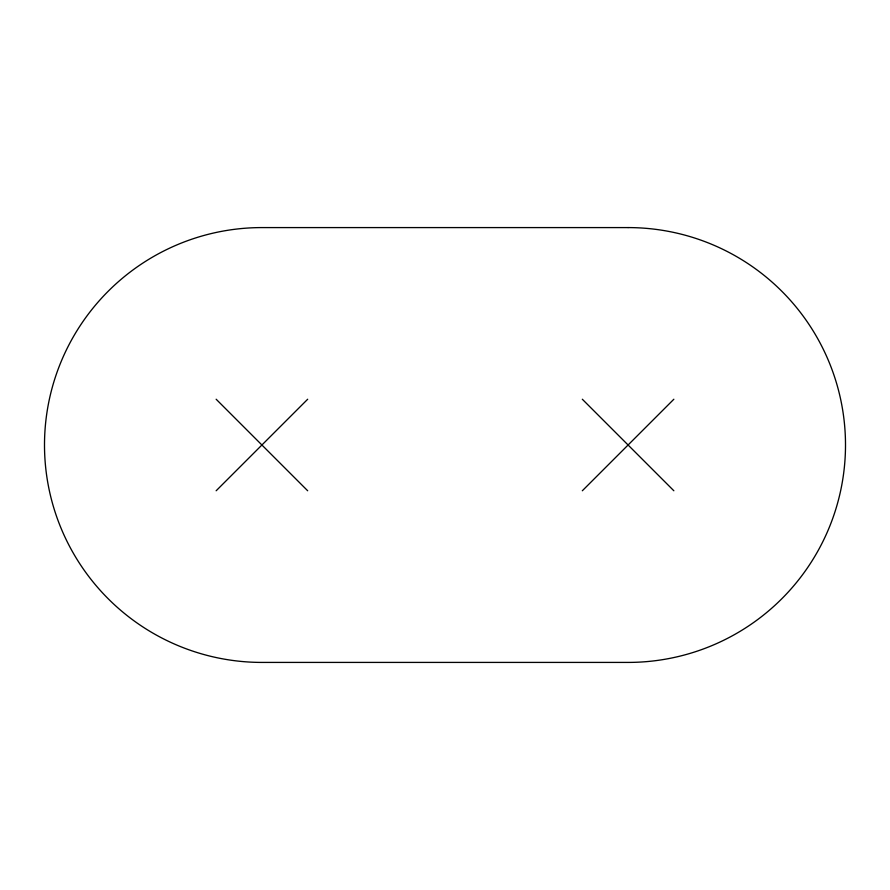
<?xml version="1.0" encoding="UTF-8"?>
<svg xmlns="http://www.w3.org/2000/svg" width="890" height="890" viewBox="0 0 890 890"><rect width="100%" height="100%" fill="white"/><g stroke="black" fill="none" stroke-linecap="round" stroke-linejoin="round"><path stroke-width="1.33" d="M216.148 490.768L307.684 399.232M582.316 490.768L673.852 399.232M582.316 399.232L673.852 490.768M216.148 399.232L307.684 490.768M628.084 227.584L261.916 227.584A217.416 217.416 0 0 0 44.5 445A217.416 217.416 0 0 0 261.916 662.416L628.084 662.416A217.416 217.416 0 0 0 845.5 445A217.416 217.416 0 0 0 628.084 227.584"/></g></svg>
